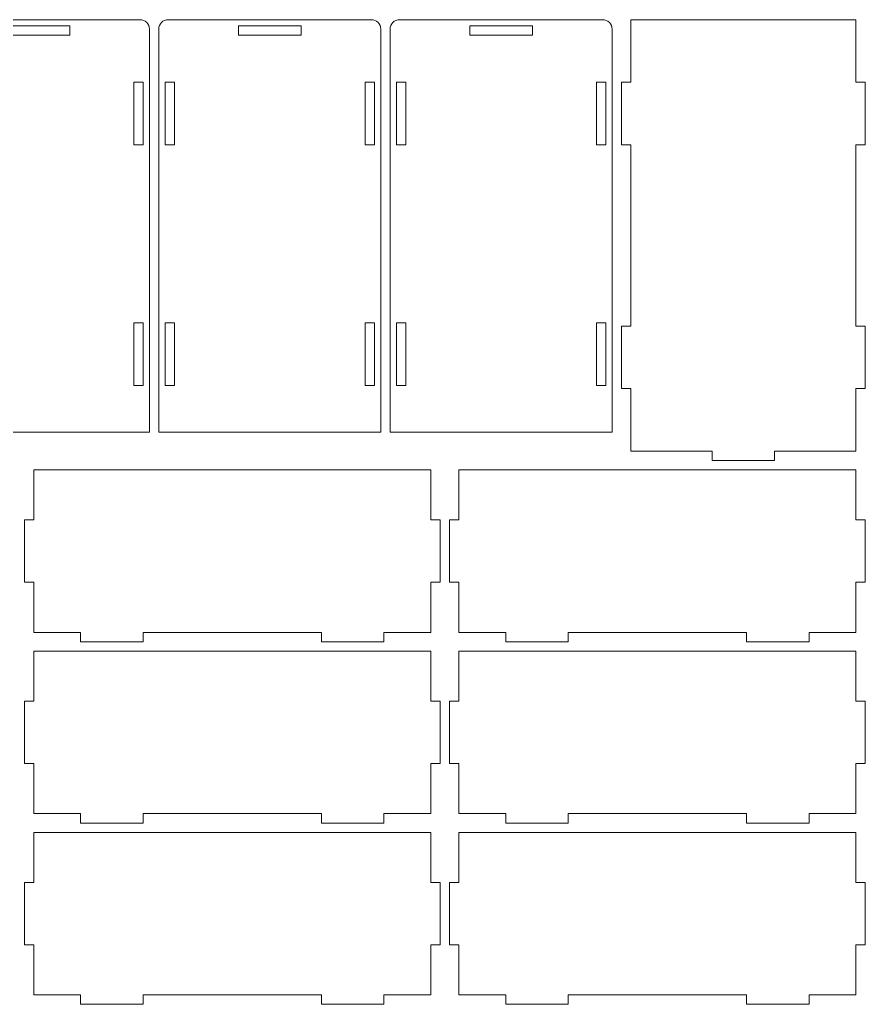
# Model space of a CAD drawing. Header units: millimetres. Extents: x -360 to 360, y -381 to 381.
# Drawn here: x 74.5 to 345, y -342.5 to -27.5 of the extents above; entities that cross this region are included whole.
import ezdxf

# ---------------------------------------------------------------- set-up
doc = ezdxf.new("R2010")
doc.units = ezdxf.units.MM
doc.header["$MEASUREMENT"] = 0
doc.layers.add('Camada 1', color=7, linetype='Continuous')

msp = doc.modelspace()

# ---------------------------------------------------------------- linework, layer by layer
at = {"layer": 'Camada 1', "color": 250, "lineweight": 20}
for points, knots in [([(45, -159.4788), (45, -159.4788), (45, -30.4788), (45, -30.4788), (45, -30.4788), (45, -29.6832), (45.3161, -28.9201), (45.8787, -28.3575), (45.8787, -28.3575), (46.4413, -27.7949), (47.2044, -27.4788), (48, -27.4788), (48, -27.4788), (48, -27.4788), (113, -27.4788), (113, -27.4788), (113, -27.4788), (113.7956, -27.4788), (114.5587, -27.7949), (115.1213, -28.3575), (115.1213, -28.3575), (115.6839, -28.9201), (116, -29.6832), (116, -30.4788), (116, -30.4788), (116, -30.4788), (116, -159.4788), (116, -159.4788), (116, -159.4788), (116, -159.4788), (45, -159.4788), (45, -159.4788)], [0, 0, 0, 0, 0.11111111, 0.11111111, 0.11111111, 0.11111111, 0.22222222, 0.22222222, 0.22222222, 0.22222222, 0.33333333, 0.33333333, 0.33333333, 0.33333333, 0.44444444, 0.44444444, 0.44444444, 0.44444444, 0.55555556, 0.55555556, 0.55555556, 0.55555556, 0.66666667, 0.66666667, 0.66666667, 0.66666667, 0.77777778, 0.77777778, 0.77777778, 0.77777778, 1, 1, 1, 1]), ([(119, -159.4788), (119, -159.4788), (119, -30.4788), (119, -30.4788), (119, -30.4788), (119, -29.6832), (119.3161, -28.9201), (119.8787, -28.3575), (119.8787, -28.3575), (120.4413, -27.7949), (121.2044, -27.4788), (122, -27.4788), (122, -27.4788), (122, -27.4788), (187, -27.4788), (187, -27.4788), (187, -27.4788), (187.7956, -27.4788), (188.5587, -27.7949), (189.1213, -28.3575), (189.1213, -28.3575), (189.6839, -28.9201), (190, -29.6832), (190, -30.4788), (190, -30.4788), (190, -30.4788), (190, -159.4788), (190, -159.4788), (190, -159.4788), (190, -159.4788), (119, -159.4788), (119, -159.4788)], [0, 0, 0, 0, 0.11111111, 0.11111111, 0.11111111, 0.11111111, 0.22222222, 0.22222222, 0.22222222, 0.22222222, 0.33333333, 0.33333333, 0.33333333, 0.33333333, 0.44444444, 0.44444444, 0.44444444, 0.44444444, 0.55555556, 0.55555556, 0.55555556, 0.55555556, 0.66666667, 0.66666667, 0.66666667, 0.66666667, 0.77777778, 0.77777778, 0.77777778, 0.77777778, 1, 1, 1, 1]), ([(193, -159.4788), (193, -159.4788), (193, -30.4788), (193, -30.4788), (193, -30.4788), (193, -29.6832), (193.3161, -28.9201), (193.8787, -28.3575), (193.8787, -28.3575), (194.4413, -27.7949), (195.2044, -27.4788), (196, -27.4788), (196, -27.4788), (196, -27.4788), (261, -27.4788), (261, -27.4788), (261, -27.4788), (261.7956, -27.4788), (262.5587, -27.7949), (263.1213, -28.3575), (263.1213, -28.3575), (263.6839, -28.9201), (264, -29.6832), (264, -30.4788), (264, -30.4788), (264, -30.4788), (264, -159.4788), (264, -159.4788), (264, -159.4788), (264, -159.4788), (193, -159.4788), (193, -159.4788)], [0, 0, 0, 0, 0.11111111, 0.11111111, 0.11111111, 0.11111111, 0.22222222, 0.22222222, 0.22222222, 0.22222222, 0.33333333, 0.33333333, 0.33333333, 0.33333333, 0.44444444, 0.44444444, 0.44444444, 0.44444444, 0.55555556, 0.55555556, 0.55555556, 0.55555556, 0.66666667, 0.66666667, 0.66666667, 0.66666667, 0.77777778, 0.77777778, 0.77777778, 0.77777778, 1, 1, 1, 1]), ([(270, -67.4788), (270, -67.4788), (270, -125.4788), (270, -125.4788), (270, -125.4788), (270, -125.4788), (267, -125.4788), (267, -125.4788), (267, -125.4788), (267, -125.4788), (267, -145.4788), (267, -145.4788), (267, -145.4788), (267, -145.4788), (270, -145.4788), (270, -145.4788), (270, -145.4788), (270, -145.4788), (270, -165.4788), (270, -165.4788), (270, -165.4788), (270, -165.4788), (296, -165.4788), (296, -165.4788), (296, -165.4788), (296, -165.4788), (296, -168.4788), (296, -168.4788), (296, -168.4788), (296, -168.4788), (316, -168.4788), (316, -168.4788), (316, -168.4788), (316, -168.4788), (316, -165.4788), (316, -165.4788), (316, -165.4788), (316, -165.4788), (342, -165.4788), (342, -165.4788), (342, -165.4788), (342, -165.4788), (342, -145.4788), (342, -145.4788), (342, -145.4788), (342, -145.4788), (345, -145.4788), (345, -145.4788), (345, -145.4788), (345, -145.4788), (345, -125.4788), (345, -125.4788), (345, -125.4788), (345, -125.4788), (342, -125.4788), (342, -125.4788), (342, -125.4788), (342, -125.4788), (342, -67.4788), (342, -67.4788), (342, -67.4788), (342, -67.4788), (345, -67.4788), (345, -67.4788), (345, -67.4788), (345, -67.4788), (345, -47.4788), (345, -47.4788), (345, -47.4788), (345, -47.4788), (342, -47.4788), (342, -47.4788), (342, -47.4788), (342, -47.4788), (342, -27.4788), (342, -27.4788), (342, -27.4788), (315.0256, -27.4788), (296.9744, -27.4788), (270, -27.4788), (270, -27.4788), (270, -27.4788), (270, -47.4788), (270, -47.4788), (270, -47.4788), (270, -47.4788), (267, -47.4788), (267, -47.4788), (267, -47.4788), (267, -47.4788), (267, -67.4788), (267, -67.4788), (267, -67.4788), (267, -67.4788), (270, -67.4788), (270, -67.4788)], [0, 0, 0, 0, 0.04, 0.04, 0.04, 0.04, 0.08, 0.08, 0.08, 0.08, 0.12, 0.12, 0.12, 0.12, 0.16, 0.16, 0.16, 0.16, 0.2, 0.2, 0.2, 0.2, 0.24, 0.24, 0.24, 0.24, 0.28, 0.28, 0.28, 0.28, 0.32, 0.32, 0.32, 0.32, 0.36, 0.36, 0.36, 0.36, 0.4, 0.4, 0.4, 0.4, 0.44, 0.44, 0.44, 0.44, 0.48, 0.48, 0.48, 0.48, 0.52, 0.52, 0.52, 0.52, 0.56, 0.56, 0.56, 0.56, 0.6, 0.6, 0.6, 0.6, 0.64, 0.64, 0.64, 0.64, 0.68, 0.68, 0.68, 0.68, 0.72, 0.72, 0.72, 0.72, 0.76, 0.76, 0.76, 0.76, 0.8, 0.8, 0.8, 0.8, 0.84, 0.84, 0.84, 0.84, 0.88, 0.88, 0.88, 0.88, 0.92, 0.92, 0.92, 0.92, 1, 1, 1, 1]), ([(70.5, -32.4788), (70.5, -32.4788), (90.5, -32.4788), (90.5, -32.4788), (90.5, -32.4788), (90.5, -32.4788), (90.5, -29.4788), (90.5, -29.4788), (90.5, -29.4788), (90.5, -29.4788), (70.5, -29.4788), (70.5, -29.4788), (70.5, -29.4788), (70.5, -29.4788), (70.5, -32.4788), (70.5, -32.4788)], [0, 0, 0, 0, 0.2, 0.2, 0.2, 0.2, 0.4, 0.4, 0.4, 0.4, 0.6, 0.6, 0.6, 0.6, 1, 1, 1, 1]), ([(144.5, -32.4788), (144.5, -32.4788), (164.5, -32.4788), (164.5, -32.4788), (164.5, -32.4788), (164.5, -32.4788), (164.5, -29.4788), (164.5, -29.4788), (164.5, -29.4788), (164.5, -29.4788), (144.5, -29.4788), (144.5, -29.4788), (144.5, -29.4788), (144.5, -29.4788), (144.5, -32.4788), (144.5, -32.4788)], [0, 0, 0, 0, 0.2, 0.2, 0.2, 0.2, 0.4, 0.4, 0.4, 0.4, 0.6, 0.6, 0.6, 0.6, 1, 1, 1, 1]), ([(218.5, -32.4788), (218.5, -32.4788), (238.5, -32.4788), (238.5, -32.4788), (238.5, -32.4788), (238.5, -32.4788), (238.5, -29.4788), (238.5, -29.4788), (238.5, -29.4788), (238.5, -29.4788), (218.5, -29.4788), (218.5, -29.4788), (218.5, -29.4788), (218.5, -29.4788), (218.5, -32.4788), (218.5, -32.4788)], [0, 0, 0, 0, 0.2, 0.2, 0.2, 0.2, 0.4, 0.4, 0.4, 0.4, 0.6, 0.6, 0.6, 0.6, 1, 1, 1, 1]), ([(111, -47.4788), (111, -47.4788), (111, -67.4788), (111, -67.4788), (111, -67.4788), (111, -67.4788), (114, -67.4788), (114, -67.4788), (114, -67.4788), (114, -67.4788), (114, -47.4788), (114, -47.4788), (114, -47.4788), (114, -47.4788), (111, -47.4788), (111, -47.4788)], [0, 0, 0, 0, 0.2, 0.2, 0.2, 0.2, 0.4, 0.4, 0.4, 0.4, 0.6, 0.6, 0.6, 0.6, 1, 1, 1, 1]), ([(124, -67.4788), (124, -67.4788), (124, -47.4788), (124, -47.4788), (124, -47.4788), (124, -47.4788), (121, -47.4788), (121, -47.4788), (121, -47.4788), (121, -47.4788), (121, -67.4788), (121, -67.4788), (121, -67.4788), (121, -67.4788), (124, -67.4788), (124, -67.4788)], [0, 0, 0, 0, 0.2, 0.2, 0.2, 0.2, 0.4, 0.4, 0.4, 0.4, 0.6, 0.6, 0.6, 0.6, 1, 1, 1, 1]), ([(185, -47.4788), (185, -47.4788), (185, -67.4788), (185, -67.4788), (185, -67.4788), (185, -67.4788), (188, -67.4788), (188, -67.4788), (188, -67.4788), (188, -67.4788), (188, -47.4788), (188, -47.4788), (188, -47.4788), (188, -47.4788), (185, -47.4788), (185, -47.4788)], [0, 0, 0, 0, 0.2, 0.2, 0.2, 0.2, 0.4, 0.4, 0.4, 0.4, 0.6, 0.6, 0.6, 0.6, 1, 1, 1, 1]), ([(198, -67.4788), (198, -67.4788), (198, -47.4788), (198, -47.4788), (198, -47.4788), (198, -47.4788), (195, -47.4788), (195, -47.4788), (195, -47.4788), (195, -47.4788), (195, -67.4788), (195, -67.4788), (195, -67.4788), (195, -67.4788), (198, -67.4788), (198, -67.4788)], [0, 0, 0, 0, 0.2, 0.2, 0.2, 0.2, 0.4, 0.4, 0.4, 0.4, 0.6, 0.6, 0.6, 0.6, 1, 1, 1, 1]), ([(259, -47.4788), (259, -47.4788), (259, -67.4788), (259, -67.4788), (259, -67.4788), (259, -67.4788), (262, -67.4788), (262, -67.4788), (262, -67.4788), (262, -67.4788), (262, -47.4788), (262, -47.4788), (262, -47.4788), (262, -47.4788), (259, -47.4788), (259, -47.4788)], [0, 0, 0, 0, 0.2, 0.2, 0.2, 0.2, 0.4, 0.4, 0.4, 0.4, 0.6, 0.6, 0.6, 0.6, 1, 1, 1, 1]), ([(111, -124.4788), (111, -124.4788), (111, -144.4788), (111, -144.4788), (111, -144.4788), (111, -144.4788), (114, -144.4788), (114, -144.4788), (114, -144.4788), (114, -144.4788), (114, -124.4788), (114, -124.4788), (114, -124.4788), (114, -124.4788), (111, -124.4788), (111, -124.4788)], [0, 0, 0, 0, 0.2, 0.2, 0.2, 0.2, 0.4, 0.4, 0.4, 0.4, 0.6, 0.6, 0.6, 0.6, 1, 1, 1, 1]), ([(124, -144.4788), (124, -144.4788), (124, -124.4788), (124, -124.4788), (124, -124.4788), (124, -124.4788), (121, -124.4788), (121, -124.4788), (121, -124.4788), (121, -124.4788), (121, -144.4788), (121, -144.4788), (121, -144.4788), (121, -144.4788), (124, -144.4788), (124, -144.4788)], [0, 0, 0, 0, 0.2, 0.2, 0.2, 0.2, 0.4, 0.4, 0.4, 0.4, 0.6, 0.6, 0.6, 0.6, 1, 1, 1, 1]), ([(185, -124.4788), (185, -124.4788), (185, -144.4788), (185, -144.4788), (185, -144.4788), (185, -144.4788), (188, -144.4788), (188, -144.4788), (188, -144.4788), (188, -144.4788), (188, -124.4788), (188, -124.4788), (188, -124.4788), (188, -124.4788), (185, -124.4788), (185, -124.4788)], [0, 0, 0, 0, 0.2, 0.2, 0.2, 0.2, 0.4, 0.4, 0.4, 0.4, 0.6, 0.6, 0.6, 0.6, 1, 1, 1, 1]), ([(198, -144.4788), (198, -144.4788), (198, -124.4788), (198, -124.4788), (198, -124.4788), (198, -124.4788), (195, -124.4788), (195, -124.4788), (195, -124.4788), (195, -124.4788), (195, -144.4788), (195, -144.4788), (195, -144.4788), (195, -144.4788), (198, -144.4788), (198, -144.4788)], [0, 0, 0, 0, 0.2, 0.2, 0.2, 0.2, 0.4, 0.4, 0.4, 0.4, 0.6, 0.6, 0.6, 0.6, 1, 1, 1, 1]), ([(259, -124.4788), (259, -124.4788), (259, -144.4788), (259, -144.4788), (259, -144.4788), (259, -144.4788), (262, -144.4788), (262, -144.4788), (262, -144.4788), (262, -144.4788), (262, -124.4788), (262, -124.4788), (262, -124.4788), (262, -124.4788), (259, -124.4788), (259, -124.4788)], [0, 0, 0, 0, 0.2, 0.2, 0.2, 0.2, 0.4, 0.4, 0.4, 0.4, 0.6, 0.6, 0.6, 0.6, 1, 1, 1, 1]), ([(114, -223.4788), (114, -223.4788), (171, -223.4788), (171, -223.4788), (171, -223.4788), (171, -223.4788), (171, -226.4788), (171, -226.4788), (171, -226.4788), (171, -226.4788), (191, -226.4788), (191, -226.4788), (191, -226.4788), (191, -226.4788), (191, -223.4788), (191, -223.4788), (191, -223.4788), (191, -223.4788), (206, -223.4788), (206, -223.4788), (206, -223.4788), (206, -223.4788), (206, -207.4788), (206, -207.4788), (206, -207.4788), (206, -207.4788), (209, -207.4788), (209, -207.4788), (209, -207.4788), (209, -207.4788), (209, -187.4788), (209, -187.4788), (209, -187.4788), (209, -187.4788), (206, -187.4788), (206, -187.4788), (206, -187.4788), (206, -187.4788), (206, -171.4788), (206, -171.4788), (206, -171.4788), (206, -171.4788), (79, -171.4788), (79, -171.4788), (79, -171.4788), (79, -171.4788), (79, -187.4788), (79, -187.4788), (79, -187.4788), (79, -187.4788), (76, -187.4788), (76, -187.4788), (76, -187.4788), (76, -187.4788), (76, -207.4788), (76, -207.4788), (76, -207.4788), (76, -207.4788), (79, -207.4788), (79, -207.4788), (79, -207.4788), (79, -207.4788), (79, -223.4788), (79, -223.4788), (79, -223.4788), (79, -223.4788), (94, -223.4788), (94, -223.4788), (94, -223.4788), (94, -223.4788), (94, -226.4788), (94, -226.4788), (94, -226.4788), (94, -226.4788), (114, -226.4788), (114, -226.4788), (114, -226.4788), (114, -226.4788), (114, -223.4788), (114, -223.4788)], [0, 0, 0, 0, 0.04761905, 0.04761905, 0.04761905, 0.04761905, 0.0952381, 0.0952381, 0.0952381, 0.0952381, 0.14285714, 0.14285714, 0.14285714, 0.14285714, 0.19047619, 0.19047619, 0.19047619, 0.19047619, 0.23809524, 0.23809524, 0.23809524, 0.23809524, 0.28571429, 0.28571429, 0.28571429, 0.28571429, 0.33333333, 0.33333333, 0.33333333, 0.33333333, 0.38095238, 0.38095238, 0.38095238, 0.38095238, 0.42857143, 0.42857143, 0.42857143, 0.42857143, 0.47619048, 0.47619048, 0.47619048, 0.47619048, 0.52380952, 0.52380952, 0.52380952, 0.52380952, 0.57142857, 0.57142857, 0.57142857, 0.57142857, 0.61904762, 0.61904762, 0.61904762, 0.61904762, 0.66666667, 0.66666667, 0.66666667, 0.66666667, 0.71428571, 0.71428571, 0.71428571, 0.71428571, 0.76190476, 0.76190476, 0.76190476, 0.76190476, 0.80952381, 0.80952381, 0.80952381, 0.80952381, 0.85714286, 0.85714286, 0.85714286, 0.85714286, 0.9047619, 0.9047619, 0.9047619, 0.9047619, 1, 1, 1, 1]), ([(250, -223.4788), (250, -223.4788), (307, -223.4788), (307, -223.4788), (307, -223.4788), (307, -223.4788), (307, -226.4788), (307, -226.4788), (307, -226.4788), (307, -226.4788), (327, -226.4788), (327, -226.4788), (327, -226.4788), (327, -226.4788), (327, -223.4788), (327, -223.4788), (327, -223.4788), (327, -223.4788), (342, -223.4788), (342, -223.4788), (342, -223.4788), (342, -223.4788), (342, -207.4788), (342, -207.4788), (342, -207.4788), (342, -207.4788), (345, -207.4788), (345, -207.4788), (345, -207.4788), (345, -207.4788), (345, -187.4788), (345, -187.4788), (345, -187.4788), (345, -187.4788), (342, -187.4788), (342, -187.4788), (342, -187.4788), (342, -187.4788), (342, -171.4788), (342, -171.4788), (342, -171.4788), (342, -171.4788), (215, -171.4788), (215, -171.4788), (215, -171.4788), (215, -171.4788), (215, -187.4788), (215, -187.4788), (215, -187.4788), (215, -187.4788), (212, -187.4788), (212, -187.4788), (212, -187.4788), (212, -187.4788), (212, -207.4788), (212, -207.4788), (212, -207.4788), (212, -207.4788), (215, -207.4788), (215, -207.4788), (215, -207.4788), (215, -207.4788), (215, -223.4788), (215, -223.4788), (215, -223.4788), (215, -223.4788), (230, -223.4788), (230, -223.4788), (230, -223.4788), (230, -223.4788), (230, -226.4788), (230, -226.4788), (230, -226.4788), (230, -226.4788), (250, -226.4788), (250, -226.4788), (250, -226.4788), (250, -226.4788), (250, -223.4788), (250, -223.4788)], [0, 0, 0, 0, 0.04761905, 0.04761905, 0.04761905, 0.04761905, 0.0952381, 0.0952381, 0.0952381, 0.0952381, 0.14285714, 0.14285714, 0.14285714, 0.14285714, 0.19047619, 0.19047619, 0.19047619, 0.19047619, 0.23809524, 0.23809524, 0.23809524, 0.23809524, 0.28571429, 0.28571429, 0.28571429, 0.28571429, 0.33333333, 0.33333333, 0.33333333, 0.33333333, 0.38095238, 0.38095238, 0.38095238, 0.38095238, 0.42857143, 0.42857143, 0.42857143, 0.42857143, 0.47619048, 0.47619048, 0.47619048, 0.47619048, 0.52380952, 0.52380952, 0.52380952, 0.52380952, 0.57142857, 0.57142857, 0.57142857, 0.57142857, 0.61904762, 0.61904762, 0.61904762, 0.61904762, 0.66666667, 0.66666667, 0.66666667, 0.66666667, 0.71428571, 0.71428571, 0.71428571, 0.71428571, 0.76190476, 0.76190476, 0.76190476, 0.76190476, 0.80952381, 0.80952381, 0.80952381, 0.80952381, 0.85714286, 0.85714286, 0.85714286, 0.85714286, 0.9047619, 0.9047619, 0.9047619, 0.9047619, 1, 1, 1, 1]), ([(114, -281.4788), (114, -281.4788), (171, -281.4788), (171, -281.4788), (171, -281.4788), (171, -281.4788), (171, -284.4788), (171, -284.4788), (171, -284.4788), (171, -284.4788), (191, -284.4788), (191, -284.4788), (191, -284.4788), (191, -284.4788), (191, -281.4788), (191, -281.4788), (191, -281.4788), (191, -281.4788), (206, -281.4788), (206, -281.4788), (206, -281.4788), (206, -281.4788), (206, -265.4788), (206, -265.4788), (206, -265.4788), (206, -265.4788), (209, -265.4788), (209, -265.4788), (209, -265.4788), (209, -265.4788), (209, -245.4788), (209, -245.4788), (209, -245.4788), (209, -245.4788), (206, -245.4788), (206, -245.4788), (206, -245.4788), (206, -245.4788), (206, -229.4788), (206, -229.4788), (206, -229.4788), (206, -229.4788), (79, -229.4788), (79, -229.4788), (79, -229.4788), (79, -229.4788), (79, -245.4788), (79, -245.4788), (79, -245.4788), (79, -245.4788), (76, -245.4788), (76, -245.4788), (76, -245.4788), (76, -245.4788), (76, -265.4788), (76, -265.4788), (76, -265.4788), (76, -265.4788), (79, -265.4788), (79, -265.4788), (79, -265.4788), (79, -265.4788), (79, -281.4788), (79, -281.4788), (79, -281.4788), (79, -281.4788), (94, -281.4788), (94, -281.4788), (94, -281.4788), (94, -281.4788), (94, -284.4788), (94, -284.4788), (94, -284.4788), (94, -284.4788), (114, -284.4788), (114, -284.4788), (114, -284.4788), (114, -284.4788), (114, -281.4788), (114, -281.4788)], [0, 0, 0, 0, 0.04761905, 0.04761905, 0.04761905, 0.04761905, 0.0952381, 0.0952381, 0.0952381, 0.0952381, 0.14285714, 0.14285714, 0.14285714, 0.14285714, 0.19047619, 0.19047619, 0.19047619, 0.19047619, 0.23809524, 0.23809524, 0.23809524, 0.23809524, 0.28571429, 0.28571429, 0.28571429, 0.28571429, 0.33333333, 0.33333333, 0.33333333, 0.33333333, 0.38095238, 0.38095238, 0.38095238, 0.38095238, 0.42857143, 0.42857143, 0.42857143, 0.42857143, 0.47619048, 0.47619048, 0.47619048, 0.47619048, 0.52380952, 0.52380952, 0.52380952, 0.52380952, 0.57142857, 0.57142857, 0.57142857, 0.57142857, 0.61904762, 0.61904762, 0.61904762, 0.61904762, 0.66666667, 0.66666667, 0.66666667, 0.66666667, 0.71428571, 0.71428571, 0.71428571, 0.71428571, 0.76190476, 0.76190476, 0.76190476, 0.76190476, 0.80952381, 0.80952381, 0.80952381, 0.80952381, 0.85714286, 0.85714286, 0.85714286, 0.85714286, 0.9047619, 0.9047619, 0.9047619, 0.9047619, 1, 1, 1, 1]), ([(250, -281.4788), (250, -281.4788), (307, -281.4788), (307, -281.4788), (307, -281.4788), (307, -281.4788), (307, -284.4788), (307, -284.4788), (307, -284.4788), (307, -284.4788), (327, -284.4788), (327, -284.4788), (327, -284.4788), (327, -284.4788), (327, -281.4788), (327, -281.4788), (327, -281.4788), (327, -281.4788), (342, -281.4788), (342, -281.4788), (342, -281.4788), (342, -281.4788), (342, -265.4788), (342, -265.4788), (342, -265.4788), (342, -265.4788), (345, -265.4788), (345, -265.4788), (345, -265.4788), (345, -265.4788), (345, -245.4788), (345, -245.4788), (345, -245.4788), (345, -245.4788), (342, -245.4788), (342, -245.4788), (342, -245.4788), (342, -245.4788), (342, -229.4788), (342, -229.4788), (342, -229.4788), (342, -229.4788), (215, -229.4788), (215, -229.4788), (215, -229.4788), (215, -229.4788), (215, -245.4788), (215, -245.4788), (215, -245.4788), (215, -245.4788), (212, -245.4788), (212, -245.4788), (212, -245.4788), (212, -245.4788), (212, -265.4788), (212, -265.4788), (212, -265.4788), (212, -265.4788), (215, -265.4788), (215, -265.4788), (215, -265.4788), (215, -265.4788), (215, -281.4788), (215, -281.4788), (215, -281.4788), (215, -281.4788), (230, -281.4788), (230, -281.4788), (230, -281.4788), (230, -281.4788), (230, -284.4788), (230, -284.4788), (230, -284.4788), (230, -284.4788), (250, -284.4788), (250, -284.4788), (250, -284.4788), (250, -284.4788), (250, -281.4788), (250, -281.4788)], [0, 0, 0, 0, 0.04761905, 0.04761905, 0.04761905, 0.04761905, 0.0952381, 0.0952381, 0.0952381, 0.0952381, 0.14285714, 0.14285714, 0.14285714, 0.14285714, 0.19047619, 0.19047619, 0.19047619, 0.19047619, 0.23809524, 0.23809524, 0.23809524, 0.23809524, 0.28571429, 0.28571429, 0.28571429, 0.28571429, 0.33333333, 0.33333333, 0.33333333, 0.33333333, 0.38095238, 0.38095238, 0.38095238, 0.38095238, 0.42857143, 0.42857143, 0.42857143, 0.42857143, 0.47619048, 0.47619048, 0.47619048, 0.47619048, 0.52380952, 0.52380952, 0.52380952, 0.52380952, 0.57142857, 0.57142857, 0.57142857, 0.57142857, 0.61904762, 0.61904762, 0.61904762, 0.61904762, 0.66666667, 0.66666667, 0.66666667, 0.66666667, 0.71428571, 0.71428571, 0.71428571, 0.71428571, 0.76190476, 0.76190476, 0.76190476, 0.76190476, 0.80952381, 0.80952381, 0.80952381, 0.80952381, 0.85714286, 0.85714286, 0.85714286, 0.85714286, 0.9047619, 0.9047619, 0.9047619, 0.9047619, 1, 1, 1, 1]), ([(114, -339.4788), (114, -339.4788), (171, -339.4788), (171, -339.4788), (171, -339.4788), (171, -339.4788), (171, -342.4788), (171, -342.4788), (171, -342.4788), (171, -342.4788), (191, -342.4788), (191, -342.4788), (191, -342.4788), (191, -342.4788), (191, -339.4788), (191, -339.4788), (191, -339.4788), (191, -339.4788), (206, -339.4788), (206, -339.4788), (206, -339.4788), (206, -339.4788), (206, -323.4788), (206, -323.4788), (206, -323.4788), (206, -323.4788), (209, -323.4788), (209, -323.4788), (209, -323.4788), (209, -323.4788), (209, -303.4788), (209, -303.4788), (209, -303.4788), (209, -303.4788), (206, -303.4788), (206, -303.4788), (206, -303.4788), (206, -303.4788), (206, -287.4788), (206, -287.4788), (206, -287.4788), (206, -287.4788), (79, -287.4788), (79, -287.4788), (79, -287.4788), (79, -287.4788), (79, -303.4788), (79, -303.4788), (79, -303.4788), (79, -303.4788), (76, -303.4788), (76, -303.4788), (76, -303.4788), (76, -303.4788), (76, -323.4788), (76, -323.4788), (76, -323.4788), (76, -323.4788), (79, -323.4788), (79, -323.4788), (79, -323.4788), (79, -323.4788), (79, -339.4788), (79, -339.4788), (79, -339.4788), (79, -339.4788), (94, -339.4788), (94, -339.4788), (94, -339.4788), (94, -339.4788), (94, -342.4788), (94, -342.4788), (94, -342.4788), (94, -342.4788), (114, -342.4788), (114, -342.4788), (114, -342.4788), (114, -342.4788), (114, -339.4788), (114, -339.4788)], [0, 0, 0, 0, 0.04761905, 0.04761905, 0.04761905, 0.04761905, 0.0952381, 0.0952381, 0.0952381, 0.0952381, 0.14285714, 0.14285714, 0.14285714, 0.14285714, 0.19047619, 0.19047619, 0.19047619, 0.19047619, 0.23809524, 0.23809524, 0.23809524, 0.23809524, 0.28571429, 0.28571429, 0.28571429, 0.28571429, 0.33333333, 0.33333333, 0.33333333, 0.33333333, 0.38095238, 0.38095238, 0.38095238, 0.38095238, 0.42857143, 0.42857143, 0.42857143, 0.42857143, 0.47619048, 0.47619048, 0.47619048, 0.47619048, 0.52380952, 0.52380952, 0.52380952, 0.52380952, 0.57142857, 0.57142857, 0.57142857, 0.57142857, 0.61904762, 0.61904762, 0.61904762, 0.61904762, 0.66666667, 0.66666667, 0.66666667, 0.66666667, 0.71428571, 0.71428571, 0.71428571, 0.71428571, 0.76190476, 0.76190476, 0.76190476, 0.76190476, 0.80952381, 0.80952381, 0.80952381, 0.80952381, 0.85714286, 0.85714286, 0.85714286, 0.85714286, 0.9047619, 0.9047619, 0.9047619, 0.9047619, 1, 1, 1, 1]), ([(250, -339.4788), (250, -339.4788), (307, -339.4788), (307, -339.4788), (307, -339.4788), (307, -339.4788), (307, -342.4788), (307, -342.4788), (307, -342.4788), (307, -342.4788), (327, -342.4788), (327, -342.4788), (327, -342.4788), (327, -342.4788), (327, -339.4788), (327, -339.4788), (327, -339.4788), (327, -339.4788), (342, -339.4788), (342, -339.4788), (342, -339.4788), (342, -339.4788), (342, -323.4788), (342, -323.4788), (342, -323.4788), (342, -323.4788), (345, -323.4788), (345, -323.4788), (345, -323.4788), (345, -323.4788), (345, -303.4788), (345, -303.4788), (345, -303.4788), (345, -303.4788), (342, -303.4788), (342, -303.4788), (342, -303.4788), (342, -303.4788), (342, -287.4788), (342, -287.4788), (342, -287.4788), (342, -287.4788), (215, -287.4788), (215, -287.4788), (215, -287.4788), (215, -287.4788), (215, -303.4788), (215, -303.4788), (215, -303.4788), (215, -303.4788), (212, -303.4788), (212, -303.4788), (212, -303.4788), (212, -303.4788), (212, -323.4788), (212, -323.4788), (212, -323.4788), (212, -323.4788), (215, -323.4788), (215, -323.4788), (215, -323.4788), (215, -323.4788), (215, -339.4788), (215, -339.4788), (215, -339.4788), (215, -339.4788), (230, -339.4788), (230, -339.4788), (230, -339.4788), (230, -339.4788), (230, -342.4788), (230, -342.4788), (230, -342.4788), (230, -342.4788), (250, -342.4788), (250, -342.4788), (250, -342.4788), (250, -342.4788), (250, -339.4788), (250, -339.4788)], [0, 0, 0, 0, 0.04761905, 0.04761905, 0.04761905, 0.04761905, 0.0952381, 0.0952381, 0.0952381, 0.0952381, 0.14285714, 0.14285714, 0.14285714, 0.14285714, 0.19047619, 0.19047619, 0.19047619, 0.19047619, 0.23809524, 0.23809524, 0.23809524, 0.23809524, 0.28571429, 0.28571429, 0.28571429, 0.28571429, 0.33333333, 0.33333333, 0.33333333, 0.33333333, 0.38095238, 0.38095238, 0.38095238, 0.38095238, 0.42857143, 0.42857143, 0.42857143, 0.42857143, 0.47619048, 0.47619048, 0.47619048, 0.47619048, 0.52380952, 0.52380952, 0.52380952, 0.52380952, 0.57142857, 0.57142857, 0.57142857, 0.57142857, 0.61904762, 0.61904762, 0.61904762, 0.61904762, 0.66666667, 0.66666667, 0.66666667, 0.66666667, 0.71428571, 0.71428571, 0.71428571, 0.71428571, 0.76190476, 0.76190476, 0.76190476, 0.76190476, 0.80952381, 0.80952381, 0.80952381, 0.80952381, 0.85714286, 0.85714286, 0.85714286, 0.85714286, 0.9047619, 0.9047619, 0.9047619, 0.9047619, 1, 1, 1, 1])]:
    msp.add_open_spline(points, degree=3, knots=knots, dxfattribs=at)

doc.saveas('drawing.dxf')
